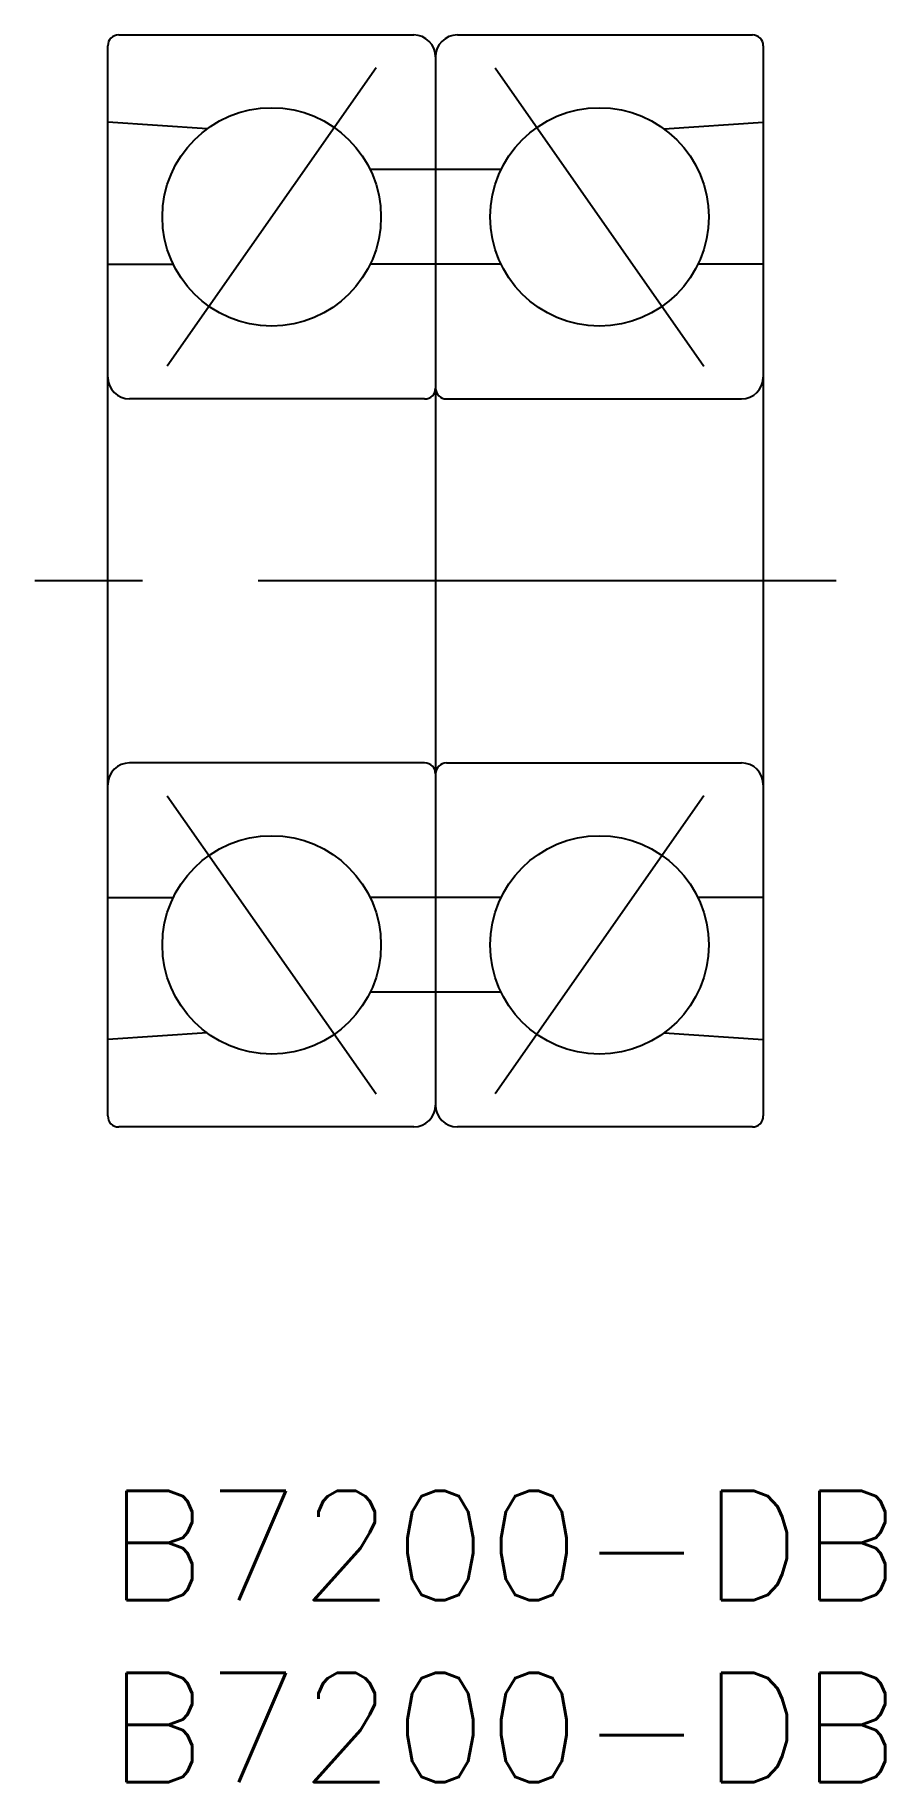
# Model space of a CAD drawing. Extents: x -2 to 21.3, y -8 to 40.
import ezdxf

# ---------------------------------------------------------------- set-up
doc = ezdxf.new("R2010")
doc.units = 0
doc.header["$LTSCALE"] = 0.5
doc.linetypes.add('CENTER', pattern=[50.8, 31.75, -6.35, 6.35, -6.35])
for name, color, linetype in [('MSM_CENTER', 1, 'CENTER'), ('MSM_CONTINUOUS', 7, 'CONTINUOUS'), ('MSM_PART_NUMBER', 7, 'CONTINUOUS')]:
    doc.layers.add(name, color=color, linetype=linetype)
doc.styles.get("Standard").update_dxf_attribs({"font": 'txt.shx', "height": 3, "bigfont": 'bigfont.shx'})

# ---------------------------------------------------------------- blocks, each defined once
blk = doc.blocks.new('*U2')
at = {"layer": 'MSM_PART_NUMBER'}
blk.add_text('B7200-DB', height=3, dxfattribs=at).set_placement((0, -3))
blk = doc.blocks.new('*U3')
at = {"layer": 'MSM_PART_NUMBER'}
blk.add_text('B7200-DB', height=3, dxfattribs=at).set_placement((0, -8))

msp = doc.modelspace()

# ---------------------------------------------------------------- linework, layer by layer
at = {"layer": 'MSM_CENTER'}
for p, q in [((7.367, 39.096), (1.633, 30.904)), ((10.633, 39.096), (16.367, 30.904)), ((20, 25), (-2, 25)), ((1.633, 19.096), (7.367, 10.904)), ((16.367, 19.096), (10.633, 10.904))]:
    msp.add_line(p, q, dxfattribs=at)
at = {"layer": 'MSM_CONTINUOUS'}
for p, q in [((0.3, 40), (8.4, 40)), ((9.6, 40), (17.7, 40)), ((0, 10.3), (0, 39.7)), ((9, 39.4), (9, 10.6)), ((18, 39.7), (18, 10.3)), ((2.725, 37.418), (0, 37.6)), ((15.275, 37.418), (18, 37.6)), ((10.796, 36.3), (7.204, 36.3)), ((0, 33.7), (1.796, 33.7)), ((10.796, 33.7), (7.204, 33.7)), ((18, 33.7), (16.204, 33.7)), ((8.7, 30), (0.6, 30)), ((9.3, 30), (17.4, 30)), ((8.7, 20), (0.6, 20)), ((9.3, 20), (17.4, 20)), ((0, 16.3), (1.796, 16.3)), ((10.796, 16.3), (7.204, 16.3)), ((18, 16.3), (16.204, 16.3)), ((10.796, 13.7), (7.204, 13.7)), ((2.725, 12.582), (0, 12.4)), ((15.275, 12.582), (18, 12.4)), ((8.4, 10), (0.3, 10)), ((17.7, 10), (9.6, 10))]:
    msp.add_line(p, q, dxfattribs=at)
for centre in [(4.5, 35), (13.5, 35), (4.5, 15), (13.5, 15)]:
    msp.add_circle(centre, 3, dxfattribs=at)
for centre, radius, start, end in [((0.3, 39.7), 0.3, 90, 180), ((8.4, 39.4), 0.6, 0, 90), ((9.6, 39.4), 0.6, 90, 180), ((17.7, 39.7), 0.3, 0, 90), ((0.6, 30.6), 0.6, 180, 270), ((8.7, 30.3), 0.3, 270, 0), ((9.3, 30.3), 0.3, 180, 270), ((17.4, 30.6), 0.6, 270, 0), ((0.6, 19.4), 0.6, 90, 180), ((8.7, 19.7), 0.3, 0, 90), ((9.3, 19.7), 0.3, 90, 180), ((17.4, 19.4), 0.6, 0, 90), ((8.4, 10.6), 0.6, 270, 0), ((9.6, 10.6), 0.6, 180, 270), ((0.3, 10.3), 0.3, 180, 270), ((17.7, 10.3), 0.3, 270, 0)]:
    msp.add_arc(centre, radius, start, end, dxfattribs=at)

# ---------------------------------------------------------------- block references
for name in ['*U2', '*U3']:
    msp.add_blockref(name, (0, 0), dxfattribs=at)

doc.saveas('drawing.dxf')
